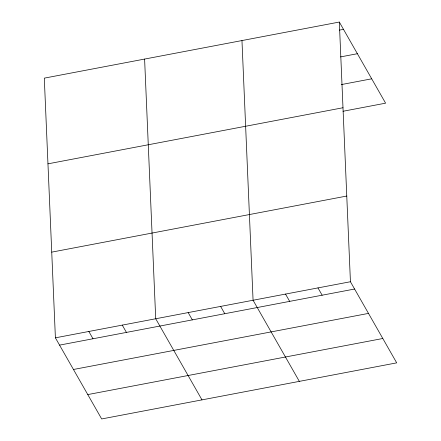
<?xml version="1.0" encoding="UTF-8"?>
<svg xmlns="http://www.w3.org/2000/svg" width="441" height="441" viewBox="0 0 441 441"><rect width="100%" height="100%" fill="white"/><g stroke="black" fill="none" stroke-linecap="round" stroke-linejoin="round"><path stroke-width="0.66" d="M339.327 22.05L44.298 78.14L55.401 337.828L101.673 418.95L396.702 362.86L350.43 281.738L339.327 22.05L385.599 103.172L343.004 111.27M339.432 30.115L343.489 29.343M340.48 56.922L357.386 53.708M341.279 84.595L371.702 78.812M47.959 163.837L342.993 107.747M51.735 252.131L346.769 196.041M55.401 337.828L350.43 281.738M59.563 345.121L354.592 289.031M73.46 369.486L368.489 313.397M87.776 394.585L382.81 338.495M317.978 287.907L322.139 295.2M285.525 294.075L289.687 301.374M299.345 381.371L253.073 300.244L241.966 40.561M220.621 306.418L224.778 313.711M188.164 312.586L192.326 319.879M201.984 399.877L155.712 318.755L144.604 59.072M122.273 325.111L126.435 332.409M88.839 331.472L93.001 338.765"/></g></svg>
